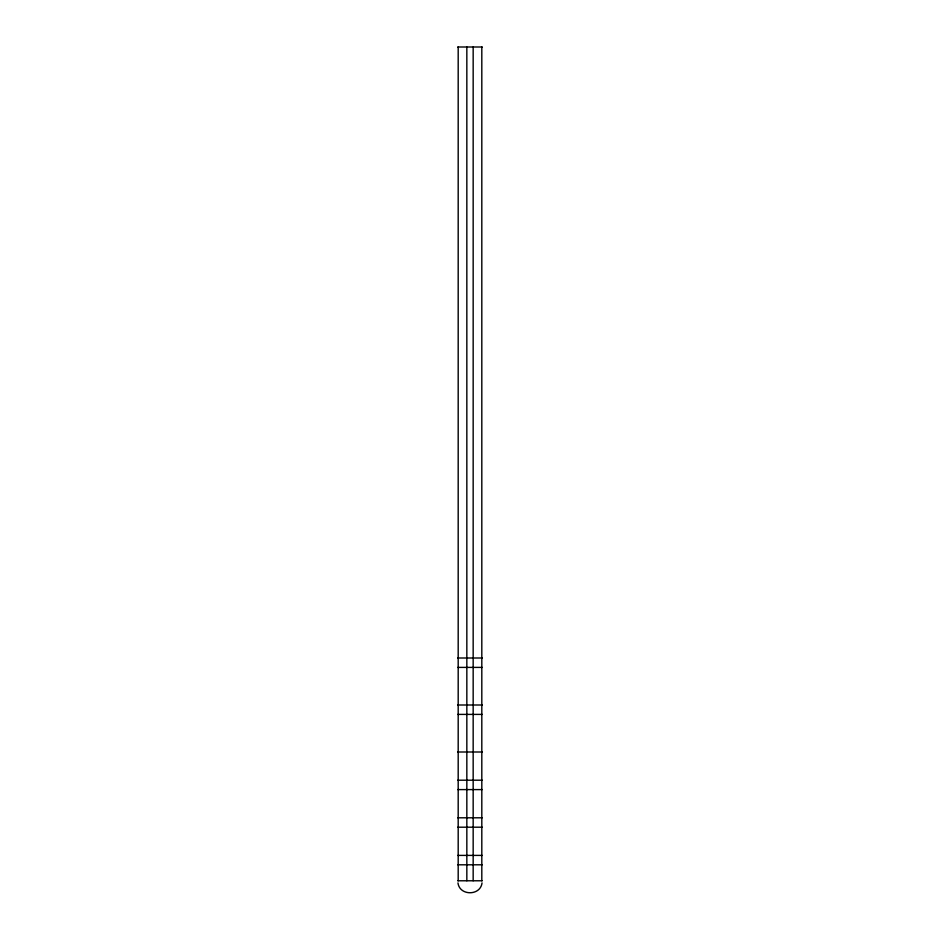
<?xml version="1.0" encoding="UTF-8"?>
<svg xmlns="http://www.w3.org/2000/svg" width="940" height="940" viewBox="0 0 940 940"><rect width="100%" height="100%" fill="white"/><g stroke="black" fill="none" stroke-linecap="round" stroke-linejoin="round"><path stroke-width="1.41" d="M482.032 882.907C480.469 896.02 459.531 896.02 457.968 882.907M457.78 47L482.22 47M457.78 658L482.22 658M457.78 667.4L482.22 667.4M457.78 705L482.22 705M457.78 714.4L482.22 714.4M457.78 752L482.22 752M457.78 780.2L482.22 780.2M457.78 789.6L482.22 789.6M457.78 817.8L482.22 817.8M457.78 827.2L482.22 827.2M457.78 855.4L482.22 855.4M457.78 864.8L482.22 864.8M457.78 880.78L482.22 880.78M481.809 47L481.809 880.78M473.161 47L473.161 880.78M466.839 47L466.839 880.78M458.191 47L458.191 880.78"/></g></svg>
